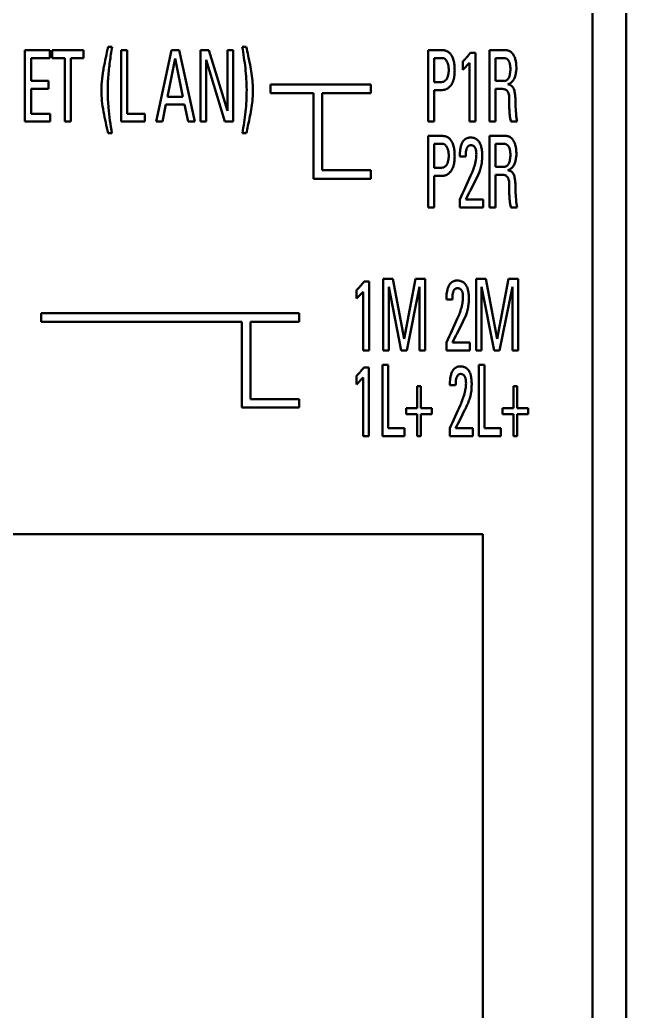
# Model space of a CAD drawing. Header units: millimetres. Extents: x 0 to 841, y 0 to 594.
# Drawn here: x 125.74 to 146.88, y 296.51 to 331.12 of the extents above; entities that cross this region are included whole.
import ezdxf

# ---------------------------------------------------------------- set-up
doc = ezdxf.new("R2010")
doc.units = ezdxf.units.MM
doc.layers.add('1', color=7, linetype='Continuous')

msp = doc.modelspace()

# ---------------------------------------------------------------- linework, layer by layer
at = {"layer": '1', "color": 7, "linetype": 'Continuous', "lineweight": 50}
for p, q in [((145.71, 353.192), (145.71, 277.645)), ((146.88, 277.509), (146.88, 353.192)), ((128.955, 330.176), (128.813, 330.176)), ((133.632, 330.176), (133.491, 330.176)), ((125.914, 330.058), (125.914, 327.563)), ((126.777, 330.058), (125.914, 330.058)), ((126.127, 328.98), (126.127, 329.782)), ((126.127, 329.782), (126.777, 329.782)), ((126.777, 329.782), (126.777, 330.058)), ((126.865, 330.058), (126.865, 329.782)), ((127.96, 330.058), (126.865, 330.058)), ((126.865, 329.782), (127.306, 329.782)), ((127.306, 329.782), (127.306, 327.563)), ((127.519, 327.563), (127.519, 329.782)), ((127.519, 329.782), (127.96, 329.782)), ((127.96, 329.782), (127.96, 330.058)), ((129.268, 330.058), (129.268, 327.563)), ((129.481, 330.058), (129.268, 330.058)), ((129.481, 327.839), (129.481, 330.058)), ((131.021, 330.058), (130.49, 327.563)), ((131.292, 330.058), (131.021, 330.058)), ((131.837, 327.563), (131.292, 330.058)), ((132.03, 330.058), (132.03, 327.563)), ((132.331, 330.058), (132.03, 330.058)), ((132.978, 327.933), (132.331, 330.058)), ((132.978, 330.058), (132.978, 327.933)), ((133.178, 330.058), (132.978, 330.058)), ((133.178, 327.563), (133.178, 330.058)), ((139.98, 330.058), (139.98, 327.563)), ((140.184, 328.939), (140.184, 329.782)), ((140.184, 329.782), (140.465, 329.782)), ((141.622, 329.961), (141.447, 329.961)), ((141.622, 327.563), (141.622, 329.961)), ((142.116, 330.058), (142.116, 327.563)), ((142.32, 328.98), (142.32, 329.782)), ((142.32, 329.782), (142.628, 329.782)), ((130.882, 328.433), (131.151, 329.764)), ((131.151, 329.764), (131.42, 328.433)), ((132.229, 329.72), (132.885, 327.563)), ((132.229, 327.563), (132.229, 329.72)), ((141.188, 329.675), (141.188, 329.37)), ((141.188, 329.37), (141.418, 329.612)), ((141.418, 329.612), (141.418, 327.563)), ((126.73, 328.98), (126.127, 328.98)), ((126.73, 328.703), (126.73, 328.98)), ((134.48, 328.86), (134.48, 328.561)), ((137.98, 328.86), (134.48, 328.86)), ((137.98, 328.561), (137.98, 328.86)), ((126.127, 327.839), (126.127, 328.703)), ((126.127, 328.703), (126.73, 328.703)), ((131.42, 328.433), (130.882, 328.433)), ((134.48, 328.561), (135.98, 328.561)), ((135.98, 328.561), (135.98, 325.566)), ((136.28, 325.866), (136.28, 328.561)), ((136.28, 328.561), (137.98, 328.561)), ((140.184, 327.563), (140.184, 328.662)), ((142.32, 327.563), (142.32, 328.703)), ((130.706, 327.563), (130.831, 328.157)), ((130.831, 328.157), (131.477, 328.157)), ((131.477, 328.157), (131.6, 327.563)), ((126.791, 327.839), (126.127, 327.839)), ((126.791, 327.563), (126.791, 327.839)), ((130.095, 327.839), (129.481, 327.839)), ((130.095, 327.563), (130.095, 327.839)), ((125.914, 327.563), (126.791, 327.563)), ((127.306, 327.563), (127.519, 327.563)), ((129.268, 327.563), (130.095, 327.563)), ((130.706, 327.563), (130.49, 327.563)), ((131.837, 327.563), (131.6, 327.563)), ((132.03, 327.563), (132.229, 327.563)), ((132.885, 327.563), (133.178, 327.563)), ((139.98, 327.563), (140.184, 327.563)), ((141.418, 327.563), (141.622, 327.563)), ((142.116, 327.563), (142.32, 327.563)), ((142.863, 327.563), (143.076, 327.563)), ((128.811, 327.155), (128.945, 327.155)), ((133.5, 327.155), (133.634, 327.155)), ((139.98, 327.064), (139.98, 324.568)), ((142.116, 327.064), (142.116, 324.568)), ((140.184, 325.944), (140.184, 326.787)), ((140.184, 326.787), (140.465, 326.787)), ((142.32, 325.985), (142.32, 326.787)), ((142.32, 326.787), (142.628, 326.787)), ((141.077, 326.348), (141.285, 326.348)), ((137.98, 325.866), (136.28, 325.866)), ((137.98, 325.566), (137.98, 325.866)), ((140.184, 324.568), (140.184, 325.667)), ((142.32, 324.568), (142.32, 325.708)), ((135.98, 325.566), (137.98, 325.566)), ((141.077, 324.845), (141.077, 324.568)), ((141.899, 324.845), (141.285, 324.845)), ((141.899, 324.568), (141.899, 324.845)), ((139.98, 324.568), (140.184, 324.568)), ((141.077, 324.568), (141.899, 324.568)), ((142.116, 324.568), (142.32, 324.568)), ((142.863, 324.568), (143.076, 324.568)), ((137.739, 321.976), (137.914, 321.976)), ((137.914, 321.976), (137.914, 319.577)), ((138.408, 319.577), (138.408, 322.073)), ((138.408, 322.073), (138.739, 322.073)), ((138.739, 322.073), (139.137, 319.978)), ((139.137, 319.978), (139.532, 322.073)), ((139.532, 322.073), (139.873, 322.073)), ((139.873, 322.073), (139.873, 319.577)), ((141.65, 319.577), (141.65, 322.073)), ((141.65, 322.073), (141.981, 322.073)), ((141.981, 322.073), (142.379, 319.978)), ((142.379, 319.978), (142.774, 322.073)), ((142.774, 322.073), (143.115, 322.073)), ((143.115, 322.073), (143.115, 319.577)), ((137.48, 321.385), (137.48, 321.689)), ((137.71, 321.626), (137.48, 321.385)), ((137.71, 319.577), (137.71, 321.626)), ((139.033, 319.577), (138.599, 321.796)), ((138.599, 321.796), (138.599, 319.577)), ((139.67, 321.796), (139.226, 319.577)), ((139.67, 319.577), (139.67, 321.796)), ((142.275, 319.577), (141.841, 321.796)), ((141.841, 321.796), (141.841, 319.577)), ((142.911, 321.796), (142.468, 319.577)), ((142.911, 319.577), (142.911, 321.796)), ((140.819, 321.357), (140.611, 321.357)), ((126.48, 320.575), (126.48, 320.875)), ((126.48, 320.875), (135.48, 320.875)), ((135.48, 320.875), (135.48, 320.575)), ((133.48, 320.575), (126.48, 320.575)), ((133.48, 317.581), (133.48, 320.575)), ((133.78, 320.575), (133.78, 317.88)), ((135.48, 320.575), (133.78, 320.575)), ((140.611, 319.577), (140.611, 319.854)), ((140.819, 319.854), (141.433, 319.854)), ((141.433, 319.854), (141.433, 319.577)), ((137.914, 319.577), (137.71, 319.577)), ((138.599, 319.577), (138.408, 319.577)), ((139.226, 319.577), (139.033, 319.577)), ((139.873, 319.577), (139.67, 319.577)), ((141.433, 319.577), (140.611, 319.577)), ((141.841, 319.577), (141.65, 319.577)), ((142.468, 319.577), (142.275, 319.577)), ((143.115, 319.577), (142.911, 319.577)), ((138.385, 316.582), (138.385, 319.078)), ((138.385, 319.078), (138.583, 319.078)), ((138.583, 319.078), (138.583, 316.859)), ((141.744, 316.582), (141.744, 319.078)), ((141.744, 319.078), (141.942, 319.078)), ((141.942, 319.078), (141.942, 316.859)), ((137.733, 318.981), (137.903, 318.981)), ((137.903, 318.981), (137.903, 316.582)), ((137.48, 318.39), (137.48, 318.694)), ((137.705, 318.632), (137.48, 318.39)), ((137.705, 316.582), (137.705, 318.632)), ((140.934, 318.362), (140.731, 318.362)), ((139.591, 317.564), (139.591, 318.328)), ((139.591, 318.328), (139.725, 318.328)), ((139.725, 318.328), (139.725, 317.564)), ((142.95, 317.564), (142.95, 318.328)), ((142.95, 318.328), (143.084, 318.328)), ((143.084, 318.328), (143.084, 317.564)), ((133.78, 317.88), (135.48, 317.88)), ((135.48, 317.88), (135.48, 317.581)), ((135.48, 317.581), (133.48, 317.581)), ((139.211, 317.349), (139.211, 317.564)), ((139.211, 317.564), (139.591, 317.564)), ((139.591, 317.349), (139.211, 317.349)), ((139.591, 316.582), (139.591, 317.349)), ((139.725, 317.564), (140.105, 317.564)), ((139.725, 317.349), (139.725, 316.582)), ((140.105, 317.349), (139.725, 317.349)), ((140.105, 317.564), (140.105, 317.349)), ((142.57, 317.349), (142.57, 317.564)), ((142.57, 317.564), (142.95, 317.564)), ((142.95, 317.349), (142.57, 317.349)), ((142.95, 316.582), (142.95, 317.349)), ((143.084, 317.564), (143.464, 317.564)), ((143.084, 317.349), (143.084, 316.582)), ((143.464, 317.349), (143.084, 317.349)), ((143.464, 317.564), (143.464, 317.349)), ((138.583, 316.859), (139.155, 316.859)), ((139.155, 316.859), (139.155, 316.582)), ((140.731, 316.582), (140.731, 316.859)), ((140.934, 316.859), (141.532, 316.859)), ((141.532, 316.859), (141.532, 316.582)), ((141.942, 316.859), (142.514, 316.859)), ((142.514, 316.859), (142.514, 316.582)), ((137.903, 316.582), (137.705, 316.582)), ((139.155, 316.582), (138.385, 316.582)), ((139.725, 316.582), (139.591, 316.582)), ((141.532, 316.582), (140.731, 316.582)), ((142.514, 316.582), (141.744, 316.582)), ((143.084, 316.582), (142.95, 316.582)), ((117.08, 313.166), (141.88, 313.166)), ((141.88, 313.166), (141.88, 283.266))]:
    msp.add_line(p, q, dxfattribs=at)
for points, knots in [([(128.813, 330.176), (128.76, 329.925), (128.703, 329.675), (128.647, 329.36), (128.636, 329.297), (128.618, 329.17), (128.61, 329.107), (128.59, 328.917), (128.582, 328.791), (128.581, 328.538), (128.587, 328.412), (128.613, 328.159), (128.632, 328.033), (128.677, 327.781), (128.704, 327.656), (128.757, 327.405), (128.784, 327.28), (128.811, 327.155)], [0, 0, 0, 0, 0.25, 0.25, 0.3125, 0.3125, 0.375, 0.375, 0.5, 0.5, 0.625, 0.625, 0.75, 0.75, 0.875, 0.875, 1, 1, 1, 1]), ([(128.827, 328.047), (128.812, 328.225), (128.801, 328.402), (128.798, 328.758), (128.805, 328.936), (128.831, 329.292), (128.85, 329.47), (128.897, 329.824), (128.924, 330), (128.955, 330.176)], [0, 0, 0, 0, 0.25, 0.25, 0.5, 0.5, 0.75, 0.75, 1, 1, 1, 1]), ([(133.491, 330.176), (133.532, 329.926), (133.572, 329.676), (133.628, 329.174), (133.645, 328.922), (133.647, 328.414), (133.632, 328.161), (133.576, 327.657), (133.539, 327.406), (133.5, 327.155)], [0, 0, 0, 0, 0.25, 0.25, 0.5, 0.5, 0.75, 0.75, 1, 1, 1, 1]), ([(133.745, 327.67), (133.766, 327.774), (133.786, 327.877), (133.821, 328.084), (133.837, 328.188), (133.857, 328.397), (133.863, 328.502), (133.865, 328.712), (133.861, 328.817), (133.837, 329.135), (133.805, 329.345), (133.742, 329.657), (133.72, 329.761), (133.676, 329.968), (133.654, 330.072), (133.632, 330.176)], [0, 0, 0, 0, 0.125, 0.125, 0.25, 0.25, 0.375, 0.375, 0.5, 0.5, 0.75, 0.75, 0.875, 0.875, 1, 1, 1, 1]), ([(140.184, 328.662), (140.238, 328.662), (140.319, 328.662), (140.4, 328.662), (140.454, 328.662), (140.481, 328.662), (140.521, 328.668), (140.535, 328.67), (140.561, 328.677), (140.574, 328.682), (140.611, 328.696), (140.635, 328.709), (140.669, 328.731), (140.68, 328.74), (140.701, 328.757), (140.721, 328.775), (140.74, 328.795), (140.757, 328.816), (140.766, 328.826), (140.789, 328.86), (140.817, 328.906), (140.838, 328.956), (140.851, 328.994), (140.856, 329.007), (140.863, 329.033), (140.867, 329.047), (140.876, 329.086), (140.881, 329.113), (140.889, 329.166), (140.892, 329.193), (140.897, 329.247), (140.898, 329.274), (140.901, 329.355), (140.899, 329.409), (140.893, 329.516), (140.888, 329.57), (140.874, 329.65), (140.868, 329.676), (140.855, 329.729), (140.847, 329.755), (140.828, 329.805), (140.817, 329.83), (140.797, 329.866), (140.79, 329.878), (140.775, 329.901), (140.767, 329.912), (140.75, 329.933), (140.741, 329.943), (140.722, 329.962), (140.711, 329.972), (140.679, 329.997), (140.657, 330.011), (140.625, 330.025), (140.619, 330.028), (140.606, 330.033), (140.6, 330.035), (140.58, 330.042), (140.554, 330.049), (140.527, 330.053), (140.5, 330.056), (140.486, 330.057), (140.445, 330.059), (140.418, 330.058), (140.363, 330.058), (140.336, 330.058), (140.199, 330.058), (140.089, 330.058), (139.98, 330.058)], [0, 0, 0, 0, 0.0625, 0.09375, 0.09375, 0.125, 0.125, 0.140625, 0.140625, 0.15625, 0.15625, 0.1875, 0.1875, 0.203125, 0.203125, 0.21875, 0.234375, 0.234375, 0.25, 0.25, 0.28125, 0.3125, 0.3125, 0.328125, 0.328125, 0.34375, 0.34375, 0.375, 0.375, 0.40625, 0.40625, 0.4375, 0.4375, 0.5, 0.5, 0.5625, 0.5625, 0.59375, 0.59375, 0.625, 0.625, 0.65625, 0.65625, 0.671875, 0.671875, 0.6875, 0.6875, 0.703125, 0.703125, 0.71875, 0.71875, 0.75, 0.75, 0.757812, 0.757812, 0.765625, 0.765625, 0.78125, 0.796875, 0.796875, 0.8125, 0.8125, 0.84375, 0.84375, 0.875, 0.875, 1, 1, 1, 1]), ([(140.465, 329.782), (140.474, 329.782), (140.483, 329.781), (140.501, 329.777), (140.51, 329.775), (140.527, 329.769), (140.535, 329.765), (140.551, 329.756), (140.558, 329.75), (140.579, 329.733), (140.591, 329.72), (140.613, 329.692), (140.623, 329.676), (140.632, 329.661)], [0, 0, 0, 0, 0.125, 0.125, 0.25, 0.25, 0.375, 0.375, 0.5, 0.5, 0.75, 0.75, 1, 1, 1, 1]), ([(141.447, 329.961), (141.407, 329.911), (141.366, 329.861), (141.302, 329.788), (141.281, 329.763), (141.248, 329.728), (141.237, 329.717), (141.213, 329.694), (141.202, 329.683), (141.188, 329.675)], [0, 0, 0, 0, 0.5, 0.5, 0.75, 0.75, 0.875, 0.875, 1, 1, 1, 1]), ([(142.759, 328.866), (142.78, 328.871), (142.8, 328.879), (142.828, 328.894), (142.838, 328.899), (142.856, 328.911), (142.864, 328.918), (142.906, 328.952), (142.933, 328.985), (142.966, 329.041), (142.976, 329.06), (142.994, 329.099), (143.002, 329.119), (143.012, 329.15), (143.015, 329.16), (143.021, 329.181), (143.024, 329.191), (143.031, 329.222), (143.035, 329.243), (143.052, 329.348), (143.054, 329.433), (143.048, 329.539), (143.046, 329.561), (143.042, 329.603), (143.039, 329.624), (143.028, 329.687), (143.018, 329.728), (142.998, 329.789), (142.991, 329.809), (142.973, 329.848), (142.964, 329.868), (142.943, 329.904), (142.931, 329.922), (142.91, 329.948), (142.903, 329.956), (142.889, 329.971), (142.881, 329.979), (142.865, 329.993), (142.856, 329.999), (142.838, 330.011), (142.829, 330.017), (142.801, 330.032), (142.781, 330.04), (142.75, 330.049), (142.739, 330.051), (142.718, 330.055), (142.707, 330.056), (142.675, 330.059), (142.654, 330.058), (142.611, 330.058), (142.589, 330.058), (142.546, 330.058), (142.482, 330.058), (142.331, 330.058), (142.202, 330.058), (142.116, 330.058)], [0, 0, 0, 0, 0.03125, 0.03125, 0.046875, 0.046875, 0.0625, 0.0625, 0.125, 0.125, 0.15625, 0.15625, 0.1875, 0.1875, 0.203125, 0.203125, 0.21875, 0.21875, 0.25, 0.25, 0.375, 0.375, 0.40625, 0.40625, 0.4375, 0.4375, 0.5, 0.5, 0.53125, 0.53125, 0.5625, 0.5625, 0.59375, 0.59375, 0.609375, 0.609375, 0.625, 0.625, 0.640625, 0.640625, 0.65625, 0.65625, 0.6875, 0.6875, 0.703125, 0.703125, 0.71875, 0.71875, 0.75, 0.75, 0.78125, 0.78125, 0.8125, 0.875, 1, 1, 1, 1]), ([(142.628, 329.782), (142.642, 329.782), (142.656, 329.78), (142.683, 329.773), (142.695, 329.769), (142.713, 329.759), (142.719, 329.755), (142.73, 329.747), (142.741, 329.738), (142.75, 329.728), (142.759, 329.718), (142.763, 329.712), (142.784, 329.685), (142.796, 329.66), (142.811, 329.622), (142.816, 329.609), (142.823, 329.583), (142.826, 329.569), (142.832, 329.542), (142.834, 329.529), (142.838, 329.502), (142.839, 329.488), (142.843, 329.448), (142.843, 329.421), (142.843, 329.367), (142.842, 329.34), (142.837, 329.286), (142.834, 329.259), (142.824, 329.205), (142.818, 329.179), (142.805, 329.14), (142.8, 329.127), (142.79, 329.102), (142.784, 329.09), (142.77, 329.066), (142.763, 329.054), (142.746, 329.033), (142.736, 329.023), (142.72, 329.01), (142.715, 329.006), (142.703, 328.999), (142.697, 328.996), (142.678, 328.987), (142.664, 328.983), (142.637, 328.979), (142.623, 328.98), (142.596, 328.98), (142.582, 328.98), (142.54, 328.98), (142.458, 328.98), (142.375, 328.98), (142.32, 328.98)], [0, 0, 0, 0, 0.03125, 0.03125, 0.0625, 0.0625, 0.078125, 0.078125, 0.09375, 0.109375, 0.109375, 0.125, 0.125, 0.1875, 0.1875, 0.21875, 0.21875, 0.25, 0.25, 0.28125, 0.28125, 0.3125, 0.3125, 0.375, 0.375, 0.4375, 0.4375, 0.5, 0.5, 0.5625, 0.5625, 0.59375, 0.59375, 0.625, 0.625, 0.65625, 0.65625, 0.6875, 0.6875, 0.703125, 0.703125, 0.71875, 0.71875, 0.75, 0.75, 0.78125, 0.78125, 0.8125, 0.8125, 0.875, 1, 1, 1, 1]), ([(140.632, 329.661), (140.646, 329.635), (140.656, 329.608), (140.669, 329.566), (140.672, 329.552), (140.678, 329.523), (140.681, 329.509), (140.691, 329.438), (140.693, 329.381), (140.69, 329.295), (140.687, 329.267), (140.68, 329.209), (140.674, 329.181), (140.662, 329.139), (140.657, 329.126), (140.646, 329.099), (140.64, 329.086), (140.619, 329.048), (140.602, 329.024), (140.581, 329.004)], [0, 0, 0, 0, 0.125, 0.125, 0.1875, 0.1875, 0.25, 0.25, 0.5, 0.5, 0.625, 0.625, 0.75, 0.75, 0.8125, 0.8125, 0.875, 0.875, 1, 1, 1, 1]), ([(140.581, 329.004), (140.574, 328.998), (140.568, 328.993), (140.554, 328.982), (140.54, 328.972), (140.525, 328.964), (140.509, 328.957), (140.501, 328.954), (140.459, 328.94), (140.425, 328.939), (140.322, 328.939), (140.253, 328.939), (140.184, 328.939)], [0, 0, 0, 0, 0.0625, 0.0625, 0.125, 0.1875, 0.1875, 0.25, 0.25, 0.5, 0.5, 1, 1, 1, 1]), ([(142.958, 328.71), (142.949, 328.73), (142.938, 328.749), (142.91, 328.783), (142.894, 328.798), (142.841, 328.837), (142.801, 328.854), (142.759, 328.866)], [0, 0, 0, 0, 0.25, 0.25, 0.5, 0.5, 1, 1, 1, 1]), ([(142.32, 328.703), (142.386, 328.703), (142.452, 328.703), (142.551, 328.703), (142.584, 328.704), (142.624, 328.696), (142.632, 328.694), (142.648, 328.689), (142.655, 328.687), (142.678, 328.677), (142.692, 328.668), (142.705, 328.658)], [0, 0, 0, 0, 0.5, 0.5, 0.75, 0.75, 0.8125, 0.8125, 0.875, 0.875, 1, 1, 1, 1]), ([(142.705, 328.658), (142.715, 328.651), (142.723, 328.643), (142.739, 328.625), (142.746, 328.615), (142.758, 328.595), (142.764, 328.585), (142.773, 328.563), (142.777, 328.552), (142.788, 328.519), (142.793, 328.496), (142.797, 328.461), (142.798, 328.449), (142.8, 328.426), (142.8, 328.414), (142.801, 328.356), (142.801, 328.309), (142.802, 328.215), (142.802, 328.168), (142.804, 328.074), (142.805, 328.027), (142.809, 327.933), (142.812, 327.886), (142.82, 327.793), (142.826, 327.746), (142.84, 327.654), (142.848, 327.608), (142.863, 327.563)], [0, 0, 0, 0, 0.03125, 0.03125, 0.0625, 0.0625, 0.09375, 0.09375, 0.125, 0.125, 0.1875, 0.1875, 0.21875, 0.21875, 0.25, 0.25, 0.375, 0.375, 0.5, 0.5, 0.625, 0.625, 0.75, 0.75, 0.875, 0.875, 1, 1, 1, 1]), ([(143.076, 327.563), (143.066, 327.61), (143.06, 327.658), (143.048, 327.754), (143.044, 327.802), (143.032, 327.946), (143.025, 328.042), (143.02, 328.187), (143.02, 328.235), (143.019, 328.332), (143.017, 328.38), (143.01, 328.476), (143.005, 328.524), (142.989, 328.618), (142.979, 328.665), (142.958, 328.71)], [0, 0, 0, 0, 0.125, 0.125, 0.25, 0.25, 0.5, 0.5, 0.625, 0.625, 0.75, 0.75, 0.875, 0.875, 1, 1, 1, 1]), ([(128.945, 327.155), (128.922, 327.303), (128.899, 327.451), (128.859, 327.749), (128.84, 327.897), (128.827, 328.047)], [0, 0, 0, 0, 0.5, 0.5, 1, 1, 1, 1]), ([(140.184, 325.667), (140.238, 325.667), (140.319, 325.667), (140.4, 325.667), (140.454, 325.667), (140.481, 325.667), (140.521, 325.673), (140.535, 325.676), (140.561, 325.683), (140.574, 325.687), (140.611, 325.702), (140.635, 325.714), (140.669, 325.737), (140.68, 325.745), (140.701, 325.762), (140.721, 325.78), (140.74, 325.8), (140.757, 325.821), (140.766, 325.832), (140.789, 325.865), (140.817, 325.912), (140.838, 325.961), (140.851, 326), (140.856, 326.013), (140.863, 326.039), (140.867, 326.052), (140.876, 326.091), (140.881, 326.118), (140.889, 326.171), (140.892, 326.198), (140.897, 326.252), (140.898, 326.279), (140.901, 326.36), (140.899, 326.414), (140.893, 326.522), (140.888, 326.575), (140.874, 326.655), (140.868, 326.682), (140.855, 326.734), (140.847, 326.76), (140.828, 326.811), (140.817, 326.835), (140.797, 326.871), (140.79, 326.883), (140.775, 326.906), (140.767, 326.917), (140.75, 326.938), (140.741, 326.948), (140.722, 326.968), (140.711, 326.977), (140.68, 327.002), (140.657, 327.016), (140.625, 327.031), (140.619, 327.033), (140.606, 327.038), (140.6, 327.041), (140.58, 327.047), (140.554, 327.054), (140.527, 327.058), (140.5, 327.062), (140.486, 327.063), (140.445, 327.064), (140.418, 327.064), (140.363, 327.064), (140.336, 327.064), (140.199, 327.064), (140.089, 327.064), (139.98, 327.064)], [0, 0, 0, 0, 0.0625, 0.09375, 0.09375, 0.125, 0.125, 0.140625, 0.140625, 0.15625, 0.15625, 0.1875, 0.1875, 0.203125, 0.203125, 0.21875, 0.234375, 0.234375, 0.25, 0.25, 0.28125, 0.3125, 0.3125, 0.328125, 0.328125, 0.34375, 0.34375, 0.375, 0.375, 0.40625, 0.40625, 0.4375, 0.4375, 0.5, 0.5, 0.5625, 0.5625, 0.59375, 0.59375, 0.625, 0.625, 0.65625, 0.65625, 0.671875, 0.671875, 0.6875, 0.6875, 0.703125, 0.703125, 0.71875, 0.71875, 0.75, 0.75, 0.757812, 0.757812, 0.765625, 0.765625, 0.78125, 0.796875, 0.796875, 0.8125, 0.8125, 0.84375, 0.84375, 0.875, 0.875, 1, 1, 1, 1]), ([(141.285, 324.845), (141.394, 325.057), (141.504, 325.269), (141.666, 325.588), (141.718, 325.695), (141.772, 325.834), (141.782, 325.863), (141.796, 325.906), (141.8, 325.92), (141.808, 325.949), (141.812, 325.963), (141.83, 326.036), (141.84, 326.094), (141.854, 326.211), (141.857, 326.27), (141.86, 326.388), (141.859, 326.447), (141.85, 326.567), (141.842, 326.626), (141.824, 326.698), (141.82, 326.712), (141.811, 326.741), (141.806, 326.755), (141.789, 326.797), (141.776, 326.824), (141.756, 326.855), (141.752, 326.861), (141.743, 326.873), (141.738, 326.879), (141.723, 326.897), (141.702, 326.918), (141.679, 326.937), (141.66, 326.949), (141.654, 326.953), (141.641, 326.961), (141.634, 326.965), (141.614, 326.974), (141.6, 326.98), (141.572, 326.989), (141.557, 326.993), (141.513, 327.002), (141.483, 327.004), (141.438, 327.005), (141.423, 327.004), (141.393, 327), (141.378, 326.998), (141.349, 326.99), (141.335, 326.985), (141.314, 326.977), (141.307, 326.973), (141.294, 326.966), (141.287, 326.963), (141.268, 326.951), (141.256, 326.941), (141.239, 326.926), (141.234, 326.921), (141.223, 326.91), (141.218, 326.905), (141.194, 326.877), (141.177, 326.852), (141.163, 326.825)], [0, 0, 0, 0, 0.25, 0.25, 0.375, 0.375, 0.40625, 0.40625, 0.421875, 0.421875, 0.4375, 0.4375, 0.5, 0.5, 0.5625, 0.5625, 0.625, 0.625, 0.6875, 0.6875, 0.703125, 0.703125, 0.71875, 0.71875, 0.75, 0.75, 0.757812, 0.757812, 0.765625, 0.765625, 0.78125, 0.796875, 0.796875, 0.804687, 0.804687, 0.8125, 0.8125, 0.828125, 0.828125, 0.84375, 0.84375, 0.875, 0.875, 0.890625, 0.890625, 0.90625, 0.90625, 0.921875, 0.921875, 0.929687, 0.929687, 0.9375, 0.9375, 0.953125, 0.953125, 0.960937, 0.960937, 0.96875, 0.96875, 1, 1, 1, 1]), ([(142.759, 325.871), (142.78, 325.877), (142.8, 325.885), (142.828, 325.899), (142.838, 325.905), (142.856, 325.917), (142.864, 325.923), (142.906, 325.957), (142.933, 325.991), (142.966, 326.046), (142.976, 326.065), (142.994, 326.104), (143.002, 326.125), (143.012, 326.155), (143.015, 326.166), (143.021, 326.186), (143.024, 326.197), (143.031, 326.228), (143.035, 326.249), (143.052, 326.353), (143.054, 326.438), (143.048, 326.545), (143.046, 326.566), (143.042, 326.608), (143.039, 326.629), (143.028, 326.692), (143.018, 326.733), (142.998, 326.794), (142.991, 326.814), (142.973, 326.854), (142.964, 326.873), (142.943, 326.91), (142.931, 326.928), (142.911, 326.953), (142.903, 326.961), (142.889, 326.977), (142.881, 326.984), (142.865, 326.998), (142.856, 327.005), (142.838, 327.017), (142.829, 327.022), (142.801, 327.038), (142.781, 327.046), (142.75, 327.054), (142.739, 327.057), (142.718, 327.06), (142.707, 327.062), (142.675, 327.064), (142.654, 327.064), (142.611, 327.063), (142.589, 327.064), (142.546, 327.064), (142.482, 327.064), (142.331, 327.064), (142.202, 327.064), (142.116, 327.064)], [0, 0, 0, 0, 0.03125, 0.03125, 0.046875, 0.046875, 0.0625, 0.0625, 0.125, 0.125, 0.15625, 0.15625, 0.1875, 0.1875, 0.203125, 0.203125, 0.21875, 0.21875, 0.25, 0.25, 0.375, 0.375, 0.40625, 0.40625, 0.4375, 0.4375, 0.5, 0.5, 0.53125, 0.53125, 0.5625, 0.5625, 0.59375, 0.59375, 0.609375, 0.609375, 0.625, 0.625, 0.640625, 0.640625, 0.65625, 0.65625, 0.6875, 0.6875, 0.703125, 0.703125, 0.71875, 0.71875, 0.75, 0.75, 0.78125, 0.78125, 0.8125, 0.875, 1, 1, 1, 1]), ([(140.465, 326.787), (140.474, 326.787), (140.483, 326.786), (140.501, 326.783), (140.51, 326.78), (140.527, 326.774), (140.535, 326.77), (140.551, 326.761), (140.558, 326.756), (140.579, 326.739), (140.591, 326.726), (140.613, 326.697), (140.623, 326.682), (140.632, 326.666)], [0, 0, 0, 0, 0.125, 0.125, 0.25, 0.25, 0.375, 0.375, 0.5, 0.5, 0.75, 0.75, 1, 1, 1, 1]), ([(140.632, 326.666), (140.646, 326.64), (140.656, 326.613), (140.669, 326.571), (140.672, 326.557), (140.678, 326.529), (140.681, 326.515), (140.691, 326.444), (140.693, 326.387), (140.69, 326.301), (140.687, 326.272), (140.68, 326.214), (140.674, 326.186), (140.662, 326.145), (140.657, 326.131), (140.646, 326.104), (140.64, 326.091), (140.619, 326.053), (140.602, 326.03), (140.581, 326.01)], [0, 0, 0, 0, 0.125, 0.125, 0.1875, 0.1875, 0.25, 0.25, 0.5, 0.5, 0.625, 0.625, 0.75, 0.75, 0.8125, 0.8125, 0.875, 0.875, 1, 1, 1, 1]), ([(141.163, 326.825), (141.144, 326.788), (141.13, 326.75), (141.108, 326.672), (141.1, 326.633), (141.081, 326.511), (141.077, 326.429), (141.077, 326.348)], [0, 0, 0, 0, 0.25, 0.25, 0.5, 0.5, 1, 1, 1, 1]), ([(141.285, 326.348), (141.285, 326.383), (141.286, 326.418), (141.291, 326.488), (141.295, 326.523), (141.306, 326.575), (141.31, 326.592), (141.318, 326.617), (141.321, 326.625), (141.327, 326.641), (141.331, 326.649), (141.339, 326.665), (141.344, 326.672), (141.355, 326.687), (141.36, 326.694), (141.373, 326.706), (141.38, 326.712), (141.391, 326.719), (141.395, 326.721), (141.403, 326.726), (141.407, 326.727), (141.419, 326.732), (141.427, 326.735), (141.445, 326.738), (141.454, 326.739), (141.48, 326.74), (141.498, 326.737), (141.524, 326.73), (141.532, 326.727), (141.548, 326.719), (141.556, 326.714), (141.57, 326.704), (141.576, 326.698), (141.586, 326.689), (141.589, 326.685), (141.594, 326.678), (141.597, 326.675), (141.604, 326.664), (141.609, 326.656), (141.617, 326.641), (141.621, 326.632), (141.631, 326.608), (141.636, 326.591), (141.644, 326.557), (141.647, 326.539), (141.652, 326.504), (141.653, 326.487), (141.658, 326.4), (141.654, 326.33), (141.641, 326.243), (141.639, 326.226), (141.632, 326.191), (141.629, 326.174), (141.618, 326.123), (141.609, 326.089), (141.563, 325.921), (141.513, 325.791), (141.455, 325.664)], [0, 0, 0, 0, 0.0625, 0.0625, 0.125, 0.125, 0.15625, 0.15625, 0.171875, 0.171875, 0.1875, 0.1875, 0.203125, 0.203125, 0.21875, 0.21875, 0.234375, 0.234375, 0.242187, 0.242187, 0.25, 0.25, 0.265625, 0.265625, 0.28125, 0.28125, 0.3125, 0.3125, 0.328125, 0.328125, 0.34375, 0.34375, 0.359375, 0.359375, 0.367187, 0.367187, 0.375, 0.375, 0.390625, 0.390625, 0.40625, 0.40625, 0.4375, 0.4375, 0.46875, 0.46875, 0.5, 0.5, 0.625, 0.625, 0.65625, 0.65625, 0.6875, 0.6875, 0.75, 0.75, 1, 1, 1, 1]), ([(142.628, 326.787), (142.642, 326.787), (142.656, 326.785), (142.683, 326.779), (142.695, 326.774), (142.713, 326.764), (142.719, 326.76), (142.73, 326.752), (142.741, 326.743), (142.75, 326.733), (142.759, 326.723), (142.763, 326.718), (142.784, 326.69), (142.796, 326.666), (142.811, 326.627), (142.816, 326.614), (142.823, 326.588), (142.826, 326.575), (142.832, 326.548), (142.834, 326.534), (142.838, 326.507), (142.839, 326.494), (142.843, 326.453), (142.843, 326.426), (142.843, 326.372), (142.842, 326.345), (142.837, 326.292), (142.834, 326.265), (142.824, 326.211), (142.818, 326.184), (142.805, 326.145), (142.8, 326.133), (142.79, 326.108), (142.784, 326.095), (142.77, 326.071), (142.763, 326.06), (142.746, 326.038), (142.736, 326.028), (142.72, 326.015), (142.715, 326.011), (142.703, 326.004), (142.697, 326.001), (142.678, 325.993), (142.664, 325.989), (142.637, 325.985), (142.623, 325.985), (142.596, 325.985), (142.582, 325.985), (142.54, 325.985), (142.458, 325.985), (142.375, 325.985), (142.32, 325.985)], [0, 0, 0, 0, 0.03125, 0.03125, 0.0625, 0.0625, 0.078125, 0.078125, 0.09375, 0.109375, 0.109375, 0.125, 0.125, 0.1875, 0.1875, 0.21875, 0.21875, 0.25, 0.25, 0.28125, 0.28125, 0.3125, 0.3125, 0.375, 0.375, 0.4375, 0.4375, 0.5, 0.5, 0.5625, 0.5625, 0.59375, 0.59375, 0.625, 0.625, 0.65625, 0.65625, 0.6875, 0.6875, 0.703125, 0.703125, 0.71875, 0.71875, 0.75, 0.75, 0.78125, 0.78125, 0.8125, 0.8125, 0.875, 1, 1, 1, 1]), ([(140.581, 326.01), (140.574, 326.004), (140.568, 325.998), (140.554, 325.987), (140.54, 325.978), (140.525, 325.97), (140.509, 325.962), (140.501, 325.959), (140.459, 325.946), (140.425, 325.944), (140.322, 325.944), (140.253, 325.944), (140.184, 325.944)], [0, 0, 0, 0, 0.0625, 0.0625, 0.125, 0.1875, 0.1875, 0.25, 0.25, 0.5, 0.5, 1, 1, 1, 1]), ([(142.32, 325.708), (142.386, 325.708), (142.452, 325.708), (142.551, 325.708), (142.584, 325.71), (142.624, 325.702), (142.632, 325.7), (142.648, 325.695), (142.655, 325.692), (142.678, 325.682), (142.692, 325.674), (142.705, 325.664)], [0, 0, 0, 0, 0.5, 0.5, 0.75, 0.75, 0.8125, 0.8125, 0.875, 0.875, 1, 1, 1, 1]), ([(142.705, 325.664), (142.715, 325.656), (142.723, 325.648), (142.739, 325.63), (142.746, 325.621), (142.758, 325.601), (142.764, 325.59), (142.773, 325.569), (142.777, 325.558), (142.788, 325.524), (142.793, 325.501), (142.797, 325.467), (142.798, 325.455), (142.8, 325.431), (142.8, 325.42), (142.801, 325.361), (142.801, 325.314), (142.802, 325.22), (142.802, 325.173), (142.804, 325.079), (142.805, 325.032), (142.809, 324.939), (142.812, 324.892), (142.82, 324.798), (142.826, 324.752), (142.84, 324.659), (142.848, 324.613), (142.863, 324.568)], [0, 0, 0, 0, 0.03125, 0.03125, 0.0625, 0.0625, 0.09375, 0.09375, 0.125, 0.125, 0.1875, 0.1875, 0.21875, 0.21875, 0.25, 0.25, 0.375, 0.375, 0.5, 0.5, 0.625, 0.625, 0.75, 0.75, 0.875, 0.875, 1, 1, 1, 1]), ([(142.958, 325.715), (142.949, 325.736), (142.938, 325.754), (142.91, 325.788), (142.894, 325.803), (142.841, 325.842), (142.801, 325.859), (142.759, 325.871)], [0, 0, 0, 0, 0.25, 0.25, 0.5, 0.5, 1, 1, 1, 1]), ([(143.076, 324.568), (143.066, 324.615), (143.06, 324.663), (143.048, 324.759), (143.044, 324.807), (143.032, 324.951), (143.025, 325.048), (143.02, 325.192), (143.02, 325.24), (143.019, 325.337), (143.017, 325.385), (143.01, 325.481), (143.005, 325.529), (142.989, 325.624), (142.979, 325.671), (142.958, 325.715)], [0, 0, 0, 0, 0.125, 0.125, 0.25, 0.25, 0.5, 0.5, 0.625, 0.625, 0.75, 0.75, 0.875, 0.875, 1, 1, 1, 1]), ([(137.48, 321.689), (137.494, 321.698), (137.506, 321.709), (137.529, 321.731), (137.54, 321.742), (137.573, 321.778), (137.595, 321.802), (137.658, 321.875), (137.699, 321.925), (137.739, 321.976)], [0, 0, 0, 0, 0.125, 0.125, 0.25, 0.25, 0.5, 0.5, 1, 1, 1, 1]), ([(140.611, 321.357), (140.611, 321.438), (140.615, 321.52), (140.634, 321.642), (140.642, 321.681), (140.664, 321.759), (140.678, 321.797), (140.697, 321.834)], [0, 0, 0, 0, 0.5, 0.5, 0.75, 0.75, 1, 1, 1, 1]), ([(140.697, 321.834), (140.712, 321.861), (140.728, 321.886), (140.752, 321.914), (140.757, 321.919), (140.768, 321.93), (140.773, 321.935), (140.79, 321.95), (140.802, 321.96), (140.821, 321.972), (140.828, 321.975), (140.841, 321.982), (140.848, 321.986), (140.869, 321.994), (140.883, 321.999), (140.912, 322.007), (140.927, 322.009), (140.957, 322.013), (140.972, 322.014), (141.017, 322.013), (141.047, 322.011), (141.091, 322.002), (141.106, 321.998), (141.134, 321.989), (141.148, 321.983), (141.168, 321.974), (141.175, 321.97), (141.188, 321.962), (141.195, 321.958), (141.213, 321.946), (141.237, 321.927), (141.258, 321.905), (141.272, 321.888), (141.277, 321.882), (141.286, 321.87), (141.29, 321.864), (141.31, 321.833), (141.324, 321.806), (141.34, 321.764), (141.345, 321.75), (141.354, 321.721), (141.358, 321.707), (141.376, 321.635), (141.384, 321.576), (141.393, 321.456), (141.394, 321.397), (141.392, 321.279), (141.388, 321.22), (141.374, 321.103), (141.364, 321.044), (141.346, 320.972), (141.343, 320.958), (141.334, 320.929), (141.321, 320.886), (141.306, 320.843), (141.252, 320.704), (141.2, 320.597), (141.038, 320.278), (140.928, 320.066), (140.819, 319.854)], [0, 0, 0, 0, 0.03125, 0.03125, 0.039063, 0.039063, 0.046875, 0.046875, 0.0625, 0.0625, 0.070313, 0.070313, 0.078125, 0.078125, 0.09375, 0.09375, 0.109375, 0.109375, 0.125, 0.125, 0.15625, 0.15625, 0.171875, 0.171875, 0.1875, 0.1875, 0.195313, 0.195313, 0.203125, 0.203125, 0.21875, 0.234375, 0.234375, 0.242188, 0.242188, 0.25, 0.25, 0.28125, 0.28125, 0.296875, 0.296875, 0.3125, 0.3125, 0.375, 0.375, 0.4375, 0.4375, 0.5, 0.5, 0.5625, 0.5625, 0.578125, 0.578125, 0.59375, 0.625, 0.625, 0.75, 0.75, 1, 1, 1, 1]), ([(140.99, 320.673), (141.047, 320.8), (141.097, 320.93), (141.143, 321.098), (141.152, 321.132), (141.163, 321.183), (141.166, 321.2), (141.173, 321.235), (141.176, 321.252), (141.188, 321.339), (141.192, 321.409), (141.187, 321.496), (141.186, 321.513), (141.181, 321.548), (141.178, 321.566), (141.17, 321.6), (141.165, 321.617), (141.155, 321.641), (141.151, 321.65), (141.143, 321.665), (141.139, 321.673), (141.131, 321.684), (141.128, 321.687), (141.123, 321.694), (141.12, 321.697), (141.111, 321.707), (141.104, 321.713), (141.09, 321.723), (141.082, 321.728), (141.066, 321.736), (141.058, 321.739), (141.032, 321.746), (141.014, 321.749), (140.988, 321.748), (140.979, 321.747), (140.962, 321.744), (140.953, 321.741), (140.941, 321.736), (140.937, 321.735), (140.929, 321.73), (140.925, 321.728), (140.914, 321.721), (140.907, 321.715), (140.894, 321.702), (140.889, 321.696), (140.878, 321.681), (140.874, 321.674), (140.865, 321.658), (140.861, 321.65), (140.855, 321.634), (140.852, 321.626), (140.844, 321.601), (140.84, 321.584), (140.829, 321.532), (140.825, 321.497), (140.82, 321.427), (140.819, 321.392), (140.819, 321.357)], [0, 0, 0, 0, 0.25, 0.25, 0.3125, 0.3125, 0.34375, 0.34375, 0.375, 0.375, 0.5, 0.5, 0.53125, 0.53125, 0.5625, 0.5625, 0.59375, 0.59375, 0.609375, 0.609375, 0.625, 0.625, 0.632813, 0.632813, 0.640625, 0.640625, 0.65625, 0.65625, 0.671875, 0.671875, 0.6875, 0.6875, 0.71875, 0.71875, 0.734375, 0.734375, 0.75, 0.75, 0.757813, 0.757813, 0.765625, 0.765625, 0.78125, 0.78125, 0.796875, 0.796875, 0.8125, 0.8125, 0.828125, 0.828125, 0.84375, 0.84375, 0.875, 0.875, 0.9375, 0.9375, 1, 1, 1, 1]), ([(137.48, 318.694), (137.494, 318.703), (137.505, 318.714), (137.528, 318.736), (137.539, 318.748), (137.571, 318.783), (137.592, 318.808), (137.653, 318.881), (137.694, 318.931), (137.733, 318.981)], [0, 0, 0, 0, 0.125, 0.125, 0.25, 0.25, 0.5, 0.5, 1, 1, 1, 1]), ([(140.731, 318.362), (140.731, 318.444), (140.735, 318.525), (140.753, 318.647), (140.761, 318.687), (140.783, 318.764), (140.797, 318.803), (140.815, 318.839)], [0, 0, 0, 0, 0.5, 0.5, 0.75, 0.75, 1, 1, 1, 1]), ([(140.815, 318.839), (140.829, 318.866), (140.845, 318.891), (140.873, 318.925), (140.883, 318.935), (140.9, 318.951), (140.906, 318.955), (140.918, 318.965), (140.936, 318.978), (140.955, 318.988), (140.976, 318.997), (140.983, 319), (140.997, 319.005), (141.004, 319.007), (141.026, 319.013), (141.041, 319.015), (141.063, 319.018), (141.07, 319.018), (141.085, 319.019), (141.093, 319.019), (141.13, 319.019), (141.16, 319.016), (141.203, 319.006), (141.218, 319.002), (141.246, 318.992), (141.26, 318.986), (141.286, 318.973), (141.299, 318.965), (141.323, 318.947), (141.335, 318.937), (141.356, 318.916), (141.366, 318.905), (141.38, 318.888), (141.384, 318.882), (141.393, 318.869), (141.397, 318.863), (141.416, 318.831), (141.428, 318.804), (141.444, 318.762), (141.449, 318.748), (141.457, 318.72), (141.461, 318.705), (141.478, 318.633), (141.485, 318.575), (141.491, 318.487), (141.492, 318.457), (141.493, 318.398), (141.493, 318.368), (141.491, 318.28), (141.488, 318.221), (141.474, 318.105), (141.464, 318.048), (141.437, 317.934), (141.419, 317.878), (141.377, 317.766), (141.354, 317.711), (141.305, 317.603), (141.279, 317.55), (141.147, 317.283), (141.04, 317.071), (140.934, 316.859)], [0, 0, 0, 0, 0.03125, 0.03125, 0.046875, 0.046875, 0.054688, 0.054688, 0.0625, 0.078125, 0.078125, 0.085938, 0.085938, 0.09375, 0.09375, 0.109375, 0.109375, 0.117188, 0.117188, 0.125, 0.125, 0.15625, 0.15625, 0.171875, 0.171875, 0.1875, 0.1875, 0.203125, 0.203125, 0.21875, 0.21875, 0.234375, 0.234375, 0.242188, 0.242188, 0.25, 0.25, 0.28125, 0.28125, 0.296875, 0.296875, 0.3125, 0.3125, 0.375, 0.375, 0.40625, 0.40625, 0.4375, 0.4375, 0.5, 0.5, 0.5625, 0.5625, 0.625, 0.625, 0.6875, 0.6875, 0.75, 0.75, 1, 1, 1, 1]), ([(141.1, 317.678), (141.156, 317.805), (141.204, 317.935), (141.249, 318.102), (141.258, 318.136), (141.268, 318.187), (141.272, 318.204), (141.278, 318.238), (141.281, 318.255), (141.293, 318.342), (141.297, 318.411), (141.293, 318.498), (141.291, 318.515), (141.287, 318.55), (141.284, 318.567), (141.277, 318.601), (141.272, 318.618), (141.263, 318.643), (141.259, 318.651), (141.251, 318.667), (141.247, 318.675), (141.238, 318.69), (141.232, 318.697), (141.22, 318.71), (141.214, 318.716), (141.2, 318.727), (141.193, 318.732), (141.177, 318.74), (141.169, 318.743), (141.152, 318.749), (141.143, 318.751), (141.126, 318.753), (141.117, 318.754), (141.099, 318.753), (141.09, 318.753), (141.073, 318.749), (141.065, 318.747), (141.052, 318.742), (141.048, 318.74), (141.04, 318.736), (141.037, 318.733), (141.026, 318.726), (141.019, 318.72), (141.001, 318.701), (140.991, 318.686), (140.978, 318.663), (140.975, 318.655), (140.968, 318.639), (140.965, 318.63), (140.958, 318.605), (140.954, 318.588), (140.947, 318.554), (140.944, 318.537), (140.94, 318.502), (140.935, 318.45), (140.934, 318.397), (140.934, 318.362)], [0, 0, 0, 0, 0.25, 0.25, 0.3125, 0.3125, 0.34375, 0.34375, 0.375, 0.375, 0.5, 0.5, 0.53125, 0.53125, 0.5625, 0.5625, 0.59375, 0.59375, 0.609375, 0.609375, 0.625, 0.625, 0.640625, 0.640625, 0.65625, 0.65625, 0.671875, 0.671875, 0.6875, 0.6875, 0.703125, 0.703125, 0.71875, 0.71875, 0.734375, 0.734375, 0.75, 0.75, 0.757813, 0.757813, 0.765625, 0.765625, 0.78125, 0.78125, 0.8125, 0.8125, 0.828125, 0.828125, 0.84375, 0.84375, 0.875, 0.875, 0.90625, 0.90625, 0.9375, 1, 1, 1, 1])]:
    msp.add_open_spline(points, degree=3, knots=knots, dxfattribs=at)
for points in [[(133.634, 327.155), (133.672, 327.327), (133.708, 327.498), (133.745, 327.67)], [(141.455, 325.664), (141.33, 325.39), (141.203, 325.117), (141.077, 324.845)], [(140.611, 319.854), (140.738, 320.126), (140.864, 320.399), (140.99, 320.673)], [(140.731, 316.859), (140.854, 317.132), (140.977, 317.405), (141.1, 317.678)]]:
    msp.add_open_spline(points, degree=3, dxfattribs=at)

doc.saveas('drawing.dxf')
